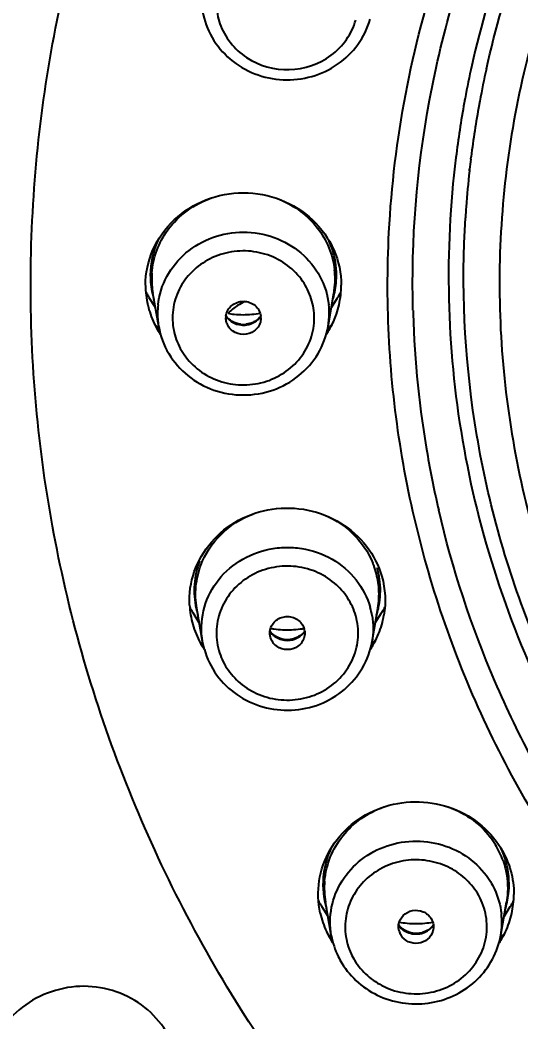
# Model space of a CAD drawing. Header units: millimetres. Extents: x 19741 to 22117, y -10160 to -6800.
# Drawn here: x 20962.93 to 20972.94, y -8173.92 to -8153.89 of the extents above; entities that cross this region are included whole.
import ezdxf

# ---------------------------------------------------------------- set-up
doc = ezdxf.new("R2010")
doc.units = ezdxf.units.MM
doc.styles.add('ARIAL', font='arial.ttf')
doc.dimstyles.get("Standard").update_dxf_attribs({"dimtxt": 15, "dimasz": 15, "dimexe": 0.18, "dimexo": 0.0625, "dimgap": 4, "dimtad": 0, "dimdec": 1, "dimdsep": 46, "dimtxsty": 'ARIAL', "dimcen": 0, "dimclrd": 5, "dimclre": 5, "dimclrt": 5, "dimadec": 0, "dimazin": 0, "dimtfac": 1, "dimtdec": 1, "dimtofl": 0, "dimtmove": 0, "dimatfit": 3, "dimfxl": 1, "dimtolj": 1, "dimtzin": 0, "dimarcsym": 0})

# ---------------------------------------------------------------- blocks, each defined once
blk = doc.blocks.new('*D105')
at = {"color": 5, "lineweight": -2, "transparency": 16777216}
for p, q in [((20930.718, -8157.92), (20930.718, -8082.015)), ((20945.718, -8082.195), (21040.576, -8082.195)), ((21055.576, -8157.917), (21055.576, -8082.015)), ((21055.576, -8082.195), (21070.576, -8082.195))]:
    blk.add_line(p, q, dxfattribs=at)
at = {"color": 5, "transparency": 16777216}
for points in [[(20945.718, -8079.695), (20945.718, -8084.695), (20930.718, -8082.195)], [(21040.576, -8079.695), (21040.576, -8084.695), (21055.576, -8082.195)]]:
    blk.add_solid(points, dxfattribs=at)
at = {"layer": 'Defpoints', "color": 0, "transparency": 16777216}
for p in [(21055.576, -8082.195), (20930.718, -8157.982), (21055.576, -8157.979)]:
    blk.add_point(p, dxfattribs=at)
at = {"color": 5, "transparency": 16777216, "insert": (21099.363, -8082.195), "char_height": 15, "attachment_point": 5, "style": 'ARIAL'}
blk.add_mtext('\\A1;%%C125', dxfattribs=at)

msp = doc.modelspace()

# ---------------------------------------------------------------- linework, layer by layer
at = {"linetype": 'Continuous'}
for p, q in [((20971.941, -8156.668), (20971.948, -8156.618)), ((20971.941, -8156.668), (20971.949, -8156.619)), ((20971.914, -8156.903), (20971.918, -8156.868)), ((20971.919, -8156.904), (20971.923, -8156.868)), ((20965.638, -8159.634), (20965.514, -8159.437)), ((20965.704, -8160.011), (20965.588, -8159.346)), ((20969.09, -8160.011), (20969.205, -8159.346)), ((20969.155, -8159.634), (20969.28, -8159.437)), ((20966.581, -8166.313), (20966.466, -8165.648)), ((20969.968, -8166.313), (20970.083, -8165.648)), ((20966.516, -8165.936), (20966.392, -8165.739)), ((20970.033, -8165.936), (20970.157, -8165.739)), ((20966.617, -8166.47), (20966.581, -8166.313)), ((20969.154, -8172.185), (20969.038, -8171.52)), ((20972.54, -8172.185), (20972.655, -8171.52)), ((20972.673, -8171.379), (20972.655, -8171.52)), ((20968.964, -8171.61), (20968.949, -8171.586)), ((20969.088, -8171.808), (20968.964, -8171.611)), ((20972.605, -8171.808), (20972.729, -8171.611)), ((20969.166, -8172.31), (20969.153, -8172.288))]:
    msp.add_line(p, q, dxfattribs=at)
for centre, radius, start, end in [((20990.952, -8159.024), 19.456, 167.4523, 169.4356), ((20990.982, -8159.024), 19.186, 167.469, 169.4356), ((20990.907, -8159.015), 19.411, 169.4364, 169.6825), ((20990.938, -8159.015), 19.142, 169.4364, 169.6756), ((20990.919, -8159.017), 19.422, 169.6829, 172.9547), ((20990.949, -8159.017), 19.152, 169.676, 172.805), ((20990.945, -8159.017), 19.148, 172.955, 173.5573), ((20990.935, -8159.015), 19.138, 173.6632, 175.8303), ((20990.917, -8159.014), 19.12, 175.8305, 176.473), ((20967.218, -8158.991), 1.681, 155.4068, 179.927), ((20967.596, -8159.066), 1.634, 0.0152, 6.4427), ((20967.212, -8158.988), 1.675, 180.0536, 192.7858), ((20967.2, -8159.066), 1.636, 175.924, 179.9959), ((20967.19, -8159.066), 1.626, 180.0065, 184.1316), ((20967.579, -8158.987), 1.678, 343.7958, 355.9053), ((20967.586, -8159.066), 1.643, 351.8755, 359.9855), ((20967.596, -8158.989), 1.66, 355.924, 359.9959), ((20967.202, -8159.189), 1.761, 180.0519, 192.9353), ((20967.216, -8159.064), 1.652, 184.1344, 189.8383), ((20967.581, -8159.065), 1.649, 350.1792, 351.8798), ((20967.591, -8159.188), 1.761, 347.1148, 359.9457), ((20967.239, -8158.35), 2.039, 208.5042, 209.9427), ((20967.245, -8158.346), 2.046, 209.9432, 212.207), ((20967.223, -8158.986), 1.686, 192.7714, 196.5449), ((20968.035, -8160.745), 1.375, 116.3114, 123.2392), ((20967.573, -8158.985), 1.684, 342.9208, 343.7832), ((20967.547, -8158.344), 2.048, 327.8238, 328.9196), ((20967.565, -8158.355), 2.027, 328.9171, 331.3967), ((20967.212, -8159.187), 1.771, 192.9191, 199.1954), ((20967.211, -8159.749), 1.529, 173.5857, 179.9849), ((20968.008, -8160.7), 1.324, 123.31, 133.909), ((20967.583, -8159.749), 1.53, 0.0147, 6.3757), ((20967.582, -8159.187), 1.771, 340.8918, 347.1304), ((20990.768, -8159.146), 19.989, 181.5604, 181.746), ((20967.224, -8159.182), 1.784, 199.2162, 205.5446), ((20967.22, -8159.748), 1.539, 180.0331, 189.848), ((20967.356, -8159.841), 0.309, 173.1986, 179.9747), ((20967.397, -8157.99), 1.787, 259.9149, 264.1278), ((20967.397, -8157.991), 1.786, 264.1417, 275.4224), ((20967.397, -8157.992), 1.786, 275.4344, 280.7937), ((20967.438, -8159.841), 0.309, 0.0253, 6.7967), ((20967.574, -8159.748), 1.539, 350.152, 359.9668), ((20967.561, -8159.178), 1.794, 331.4232, 340.8523), ((20990.849, -8159.141), 20.07, 181.7535, 189.9406), ((20967.257, -8159.166), 1.82, 205.5471, 212.2133), ((20967.284, -8158.636), 2.127, 218.282, 222.4841), ((20967.397, -8159.506), 0.465, 262.5214, 277.2165), ((20967.397, -8159.542), 0.444, 263.5129, 278.6799), ((20967.5, -8158.627), 2.14, 317.4955, 319.8055), ((20967.532, -8159.163), 1.826, 327.791, 331.4373), ((20967.515, -8158.64), 2.119, 319.806, 321.7746), ((20967.269, -8159.159), 1.835, 212.207, 213.4752), ((20967.525, -8159.159), 1.834, 326.5171, 327.7927), ((20990.882, -8159.133), 20.104, 189.9455, 193.0936), ((20968.447, -8165.372), 1.661, 15.8419, 22.1995), ((20968.455, -8165.369), 1.652, 3.6991, 15.8125), ((20968.457, -8165.292), 1.678, 359.6593, 15.7983), ((20968.463, -8165.367), 1.644, 350.178, 3.6471), ((20968.469, -8165.291), 1.665, 351.4733, 359.5967), ((20968.085, -8165.49), 1.766, 182.9786, 195.7858), ((20968.122, -8164.649), 2.045, 208.5215, 211.0254), ((20968.121, -8164.649), 2.044, 211.0254, 212.187), ((20968.09, -8165.289), 1.675, 192.4618, 194.8888), ((20968.086, -8165.29), 1.672, 194.8893, 195.822), ((20968.449, -8166.05), 1.541, 9.4852, 15.8125), ((20968.448, -8165.286), 1.686, 342.8683, 347.4177), ((20968.461, -8165.289), 1.673, 347.4171, 351.4644), ((20968.433, -8164.652), 2.038, 327.7444, 328.8904), ((20968.444, -8164.659), 2.025, 328.8902, 331.6195), ((20968.075, -8165.293), 1.66, 195.8227, 196.895), ((20968.455, -8165.486), 1.776, 337.7062, 350.278), ((20968.09, -8165.487), 1.772, 195.8394, 202.3447), ((20968.255, -8165.88), 0.402, 215.17, 227.3736), ((20968.275, -8164.296), 1.783, 259.1997, 261.355), ((20968.274, -8164.294), 1.785, 261.3721, 272.6154), ((20968.274, -8164.288), 1.79, 272.6257, 278.3164), ((20968.275, -8164.299), 1.78, 278.3186, 280.7816), ((20969.672, -8166.698), 1.267, 147.9371, 149.1098), ((20968.312, -8166.142), 0.312, 6.6657, 15.7876), ((20968.131, -8165.47), 1.816, 202.3395, 208.5717), ((20968.17, -8164.931), 2.137, 220.6153, 222.4323), ((20968.26, -8165.875), 0.409, 227.3493, 231.1742), ((20968.274, -8165.807), 0.465, 262.6382, 277.3095), ((20968.274, -8165.845), 0.443, 262.3778, 277.5996), ((20968.397, -8164.947), 2.113, 318.9493, 319.5634), ((20968.401, -8164.95), 2.108, 319.5636, 321.6921), ((20968.431, -8165.476), 1.802, 331.3705, 337.6841), ((20968.142, -8165.464), 1.829, 208.5666, 212.1592), ((20968.141, -8165.464), 1.828, 212.1592, 213.4224), ((20968.396, -8165.456), 1.842, 326.4513, 327.7755), ((20968.405, -8165.462), 1.831, 327.7733, 331.3776), ((20968.389, -8164.939), 2.124, 317.5729, 318.9487), ((20970.967, -8171.27), 1.72, 31.4311, 37.6426), ((20970.988, -8171.256), 1.694, 19.4998, 31.4149), ((20971.008, -8171.172), 1.7, 15.4578, 25.4), ((20970.661, -8171.239), 1.647, 175.1732, 189.803), ((20971.027, -8171.16), 1.68, 342.9611, 355.0838), ((20970.675, -8170.532), 2.023, 208.4044, 210.9566), ((20971.009, -8170.526), 2.034, 328.9848, 331.5609), ((20971.046, -8171.363), 1.756, 347.2087, 359.7388), ((20970.671, -8170.534), 2.018, 210.9575, 211.4089), ((20971.009, -8171.155), 1.699, 342.4011, 342.9816), ((20971.006, -8170.524), 2.037, 327.7525, 328.985), ((20970.66, -8171.359), 1.77, 192.536, 198.7771), ((20970.692, -8171.348), 1.803, 198.7735, 205.0062), ((20970.846, -8170.175), 1.776, 259.1833, 264.2972), ((20970.848, -8170.173), 1.777, 275.5427, 280.776), ((20971.02, -8171.922), 1.542, 350.1965, 6.3945), ((20971.024, -8171.357), 1.779, 340.9706, 347.1943), ((20970.696, -8171.347), 1.807, 205.002, 211.3995), ((20970.748, -8170.798), 2.145, 218.4066, 222.3493), ((20970.82, -8172.012), 0.323, 195.8623, 211.3453), ((20970.841, -8171.734), 0.424, 238.3687, 242.0962), ((20970.842, -8171.733), 0.426, 242.0944, 245.8188), ((20970.847, -8170.161), 1.79, 264.3256, 275.5448), ((20970.847, -8171.682), 0.462, 275.8661, 289.2262), ((20971.003, -8171.349), 1.802, 328.6817, 340.9287), ((20970.963, -8170.813), 2.122, 319.8358, 321.8001), ((20970.701, -8171.343), 1.814, 212.2158, 213.492), ((20970.847, -8171.675), 0.47, 262.5808, 275.7807), ((20970.97, -8171.329), 1.84, 326.5165, 327.7424), ((20970.976, -8171.332), 1.833, 327.7426, 328.6903), ((20970.959, -8170.81), 2.127, 317.5293, 319.8357), ((20970.736, -8172.003), 1.308, 204.9076, 211.4024)]:
    msp.add_arc(centre, radius, start, end, dxfattribs=at)
for points, knots in [([(20930.718, -8157.979), (20930.504, -8154.001), (20930.937, -8145.958), (20934.142, -8134.293), (20938.825, -8125.297), (20943.643, -8118.763), (20949.165, -8112.689), (20957.248, -8106.149), (20966.507, -8101.311), (20974.412, -8098.55), (20982.595, -8096.552), (20988.933, -8095.945), (20993.147, -8095.945)], [0, 0, 0, 0, 0.121522, 0.243492, 0.366411, 0.428424, 0.490784, 0.616404, 0.743348, 0.807307, 0.871469, 1, 1, 1, 1]), ([(20930.931, -8157.677), (20931.071, -8153.915), (20931.862, -8148.262), (20934.028, -8141.016), (20936.927, -8133.974), (20941.883, -8125.713), (20948.381, -8118.54), (20954.362, -8113.588), (20960.847, -8109.178), (20969.744, -8104.81), (20981.241, -8101.602), (20993.172, -8100.522), (21005.102, -8101.611), (21016.595, -8104.828), (21025.488, -8109.202), (21031.971, -8113.617), (21037.947, -8118.574), (21044.439, -8125.751), (21049.388, -8134.016), (21052.282, -8141.06), (21054.442, -8148.308), (21055.228, -8153.961), (21055.364, -8157.724)], [0, 0, 0, 0, 0.060743, 0.091251, 0.121862, 0.183409, 0.24559, 0.276968, 0.308508, 0.371957, 0.43586, 0.500007, 0.564153, 0.628055, 0.691501, 0.72304, 0.754416, 0.816594, 0.87814, 0.90875, 0.939257, 1, 1, 1, 1]), ([(21024.322, -8210.31), (21027.778, -8208.399), (21034.312, -8203.932), (21042.582, -8195.521), (21048.972, -8185.738), (21053.225, -8174.957), (21055.176, -8163.594), (21054.746, -8152.088), (21051.952, -8140.885), (21046.906, -8130.418), (21039.806, -8121.087), (21030.93, -8113.248), (21020.619, -8107.196), (21009.267, -8103.154), (20997.305, -8101.275), (20985.186, -8101.628), (20973.371, -8104.197), (20965.953, -8107.343), (20962.447, -8109.243)], [0, 0, 0, 0, 0.063059, 0.125441, 0.187164, 0.248341, 0.309174, 0.36992, 0.430848, 0.492201, 0.554154, 0.616784, 0.680067, 0.743881, 0.808029, 0.872266, 0.936332, 1, 1, 1, 1]), ([(20970.786, -8159.69), (20970.748, -8158.286), (20970.971, -8155.454), (20972.188, -8151.364), (20974.239, -8147.586), (20977.039, -8144.27), (20980.476, -8141.547), (20984.413, -8139.524), (20988.691, -8138.277), (20991.662, -8137.997), (20993.147, -8137.997)], [0, 0, 0, 0, 0.121571, 0.243627, 0.366646, 0.490943, 0.616628, 0.743595, 0.871529, 1, 1, 1, 1]), ([(20984.861, -8140.1), (20983.256, -8140.729), (20980.197, -8142.355), (20976.346, -8145.784), (20973.473, -8149.992), (20972.322, -8153.175), (20971.961, -8154.797)], [0, 0, 0, 0, 0.254744, 0.506284, 0.754488, 1, 1, 1, 1]), ([(20972.253, -8154.861), (20972.609, -8153.262), (20973.742, -8150.124), (20976.572, -8145.975), (20980.366, -8142.594), (20983.38, -8140.988), (20984.962, -8140.367)], [0, 0, 0, 0, 0.245515, 0.49372, 0.745258, 1, 1, 1, 1]), ([(20971.678, -8179.003), (20970.415, -8177.78), (20968.116, -8175.109), (20965.481, -8170.559), (20963.759, -8165.629), (20963.011, -8160.483), (20963.263, -8155.294), (20964.506, -8150.235), (20966.696, -8145.477), (20968.731, -8142.62), (20969.872, -8141.293)], [0, 0, 0, 0, 0.126732, 0.252256, 0.37682, 0.500802, 0.624663, 0.748884, 0.87389, 1, 1, 1, 1]), ([(20950.099, -8147.413), (20949.59, -8148.992), (20948.766, -8152.212), (20948.132, -8157.15), (20948.112, -8162.127), (20948.9, -8168.719), (20951.418, -8176.745), (20956.699, -8185.417), (20963.949, -8192.69), (20972.769, -8198.175), (20982.675, -8201.585), (20989.658, -8202.355), (20993.147, -8202.355)], [0, 0, 0, 0, 0.061272, 0.122397, 0.183469, 0.244587, 0.367105, 0.490819, 0.6161, 0.742973, 0.87113, 1, 1, 1, 1]), ([(20970.306, -8158.136), (20970.354, -8157.206), (20970.578, -8155.349), (20971.052, -8153.54), (20971.348, -8152.655)], [0, 0, 0, 0, 0.499338, 1, 1, 1, 1]), ([(20966.906, -8153.193), (20966.871, -8153.318), (20966.838, -8153.579), (20966.887, -8153.837), (20966.929, -8153.96)], [0, 0, 0, 0, 0.499759, 1, 1, 1, 1]), ([(20966.581, -8153.71), (20966.613, -8153.893), (20966.744, -8154.254), (20967.115, -8154.693), (20967.615, -8154.99), (20968.188, -8155.11), (20968.77, -8155.044), (20969.297, -8154.797), (20969.711, -8154.396), (20969.88, -8154.05), (20969.931, -8153.87)], [0, 0, 0, 0, 0.122813, 0.246912, 0.372574, 0.499335, 0.626251, 0.752311, 0.876868, 1, 1, 1, 1]), ([(20966.929, -8153.96), (20966.977, -8154.096), (20967.121, -8154.356), (20967.559, -8154.757), (20968.317, -8154.973), (20969.061, -8154.717), (20969.475, -8154.292), (20969.603, -8154.025), (20969.642, -8153.886)], [0, 0, 0, 0, 0.12298, 0.248082, 0.500589, 0.752635, 0.877338, 1, 1, 1, 1]), ([(20991.433, -8216.606), (20987.332, -8216.495), (20981.179, -8215.728), (20973.28, -8213.534), (20965.683, -8210.596), (20956.85, -8205.572), (20949.244, -8198.907), (20944.129, -8192.781), (20939.729, -8186.227), (20935.589, -8177.269), (20933.049, -8165.769), (20933.053, -8157.922), (20933.475, -8154.063)], [0, 0, 0, 0, 0.128621, 0.192791, 0.256745, 0.383633, 0.509158, 0.571464, 0.633428, 0.756283, 0.878292, 1, 1, 1, 1]), ([(20990.023, -8216.174), (20986.013, -8215.975), (20980.01, -8215.099), (20972.322, -8212.808), (20964.941, -8209.806), (20956.377, -8204.762), (20949.018, -8198.153), (20944.073, -8192.111), (20939.819, -8185.662), (20935.819, -8176.874), (20933.359, -8165.613), (20933.354, -8157.934), (20933.756, -8154.155)], [0, 0, 0, 0, 0.128635, 0.19279, 0.256725, 0.383569, 0.509059, 0.571354, 0.633313, 0.75619, 0.878242, 1, 1, 1, 1]), ([(20934.168, -8154.188), (20933.761, -8157.961), (20933.761, -8165.627), (20936.221, -8176.872), (20941.033, -8187.41), (20947.991, -8196.801), (20956.802, -8204.662), (20967.101, -8210.674), (20978.458, -8214.596), (20986.43, -8215.713), (20990.432, -8215.886)], [0, 0, 0, 0, 0.121821, 0.243933, 0.366866, 0.491007, 0.616541, 0.743419, 0.871379, 1, 1, 1, 1]), ([(20934.476, -8154.225), (20934.065, -8157.98), (20934.052, -8165.612), (20936.485, -8176.81), (20941.264, -8187.307), (20948.184, -8196.664), (20956.953, -8204.497), (20967.208, -8210.489), (20978.518, -8214.399), (20986.459, -8215.512), (20990.445, -8215.684)], [0, 0, 0, 0, 0.121789, 0.243869, 0.366776, 0.490906, 0.616444, 0.743343, 0.871338, 1, 1, 1, 1]), ([(20973.208, -8154.133), (20972.805, -8155.564), (20972.343, -8158.535), (20972.741, -8163.024), (20973.963, -8166.591), (20975.427, -8169.221), (20977.207, -8171.69), (20979.978, -8174.386), (20983.3, -8176.402), (20986.192, -8177.558), (20989.215, -8178.398), (20991.578, -8178.655), (20993.147, -8178.655)], [0, 0, 0, 0, 0.122048, 0.243995, 0.366571, 0.428397, 0.490582, 0.615931, 0.742833, 0.806876, 0.871163, 1, 1, 1, 1]), ([(20971.643, -8156.635), (20971.412, -8158.504), (20971.499, -8162.34), (20972.695, -8165.984), (20973.534, -8167.68)], [0, 0, 0, 0, 0.498729, 1, 1, 1, 1]), ([(20965.441, -8159.19), (20965.441, -8158.949), (20965.545, -8158.457), (20965.984, -8157.843), (20966.635, -8157.435), (20967.397, -8157.293), (20968.159, -8157.435), (20968.809, -8157.843), (20969.249, -8158.457), (20969.353, -8158.949), (20969.353, -8159.19)], [0, 0, 0, 0, 0.121773, 0.245431, 0.371777, 0.49999, 0.628201, 0.754553, 0.878221, 1, 1, 1, 1]), ([(20965.888, -8158.082), (20965.995, -8157.936), (20966.258, -8157.673), (20966.588, -8157.502), (20966.761, -8157.441)], [0, 0, 0, 0, 0.49594, 1, 1, 1, 1]), ([(20968.127, -8157.477), (20968.274, -8157.537), (20968.551, -8157.694), (20968.889, -8158.026), (20969.125, -8158.43), (20969.202, -8158.732), (20969.219, -8158.883)], [0, 0, 0, 0, 0.255019, 0.506475, 0.754368, 1, 1, 1, 1]), ([(20993.147, -8179.198), (20991.701, -8179.198), (20988.808, -8178.92), (20984.648, -8177.682), (20980.835, -8175.675), (20977.527, -8172.978), (20974.861, -8169.701), (20972.951, -8165.978), (20971.876, -8161.966), (20971.749, -8159.203), (20971.833, -8157.838)], [0, 0, 0, 0, 0.12854, 0.256521, 0.383499, 0.509156, 0.633398, 0.756358, 0.878388, 1, 1, 1, 1]), ([(20965.568, -8158.95), (20965.579, -8158.795), (20965.646, -8158.486), (20965.796, -8158.209), (20965.888, -8158.082)], [0, 0, 0, 0, 0.497633, 1, 1, 1, 1]), ([(20965.691, -8159.579), (20965.713, -8159.382), (20965.836, -8158.99), (20966.229, -8158.512), (20966.773, -8158.199), (20967.397, -8158.09), (20968.022, -8158.199), (20968.566, -8158.512), (20968.958, -8158.99), (20969.081, -8159.383), (20969.103, -8159.58)], [0, 0, 0, 0, 0.121879, 0.245711, 0.372033, 0.499991, 0.627954, 0.754281, 0.878118, 1, 1, 1, 1]), ([(20969.257, -8158.989), (20969.257, -8158.809), (20969.217, -8158.566), (20969.127, -8158.342), (20969.102, -8158.287)], [0, 0, 0, 0, 0.748117, 1, 1, 1, 1]), ([(20993.147, -8180.812), (20991.607, -8180.812), (20988.526, -8180.517), (20984.094, -8179.207), (20980.027, -8177.08), (20976.492, -8174.222), (20973.634, -8170.747), (20971.573, -8166.796), (20970.394, -8162.531), (20970.231, -8159.59), (20970.306, -8158.136)], [0, 0, 0, 0, 0.128519, 0.256488, 0.383463, 0.509128, 0.633388, 0.756365, 0.878402, 1, 1, 1, 1]), ([(20968.581, -8159.107), (20968.498, -8158.987), (20968.288, -8158.771), (20967.888, -8158.561), (20967.44, -8158.48), (20966.987, -8158.536), (20966.574, -8158.723), (20966.244, -8159.025), (20966.03, -8159.41), (20965.981, -8159.699), (20965.981, -8159.841)], [0, 0, 0, 0, 0.124082, 0.25028, 0.377857, 0.505561, 0.632088, 0.756578, 0.878956, 1, 1, 1, 1]), ([(20968.813, -8159.841), (20968.813, -8159.712), (20968.773, -8159.451), (20968.655, -8159.214), (20968.581, -8159.107)], [0, 0, 0, 0, 0.4977, 1, 1, 1, 1]), ([(20967.049, -8159.805), (20967.054, -8159.765), (20967.079, -8159.685), (20967.186, -8159.556), (20967.397, -8159.48), (20967.608, -8159.556), (20967.715, -8159.685), (20967.74, -8159.765), (20967.745, -8159.805)], [0, 0, 0, 0, 0.122952, 0.247739, 0.499978, 0.752221, 0.877034, 1, 1, 1, 1]), ([(20965.981, -8159.841), (20965.981, -8159.971), (20966.021, -8160.232), (20966.138, -8160.469), (20966.213, -8160.576)], [0, 0, 0, 0, 0.4977, 1, 1, 1, 1]), ([(20966.213, -8160.576), (20966.296, -8160.696), (20966.506, -8160.911), (20966.905, -8161.121), (20967.354, -8161.203), (20967.807, -8161.147), (20968.22, -8160.959), (20968.55, -8160.658), (20968.764, -8160.273), (20968.813, -8159.984), (20968.813, -8159.841)], [0, 0, 0, 0, 0.124082, 0.25028, 0.377857, 0.505561, 0.632088, 0.756578, 0.878956, 1, 1, 1, 1]), ([(20967.336, -8159.967), (20967.278, -8159.959), (20967.169, -8159.924), (20967.082, -8159.848), (20967.05, -8159.805)], [0, 0, 0, 0, 0.522147, 1, 1, 1, 1]), ([(20967.623, -8159.912), (20967.61, -8159.919), (20967.558, -8159.946), (20967.5, -8159.962), (20967.455, -8159.967)], [0, 0, 0, 0, 0.24406, 1, 1, 1, 1]), ([(20967.464, -8159.981), (20967.52, -8159.972), (20967.628, -8159.933), (20967.712, -8159.855), (20967.744, -8159.81)], [0, 0, 0, 0, 0.505079, 1, 1, 1, 1]), ([(20967.744, -8159.805), (20967.736, -8159.816), (20967.702, -8159.857), (20967.658, -8159.891), (20967.623, -8159.912)], [0, 0, 0, 0, 0.240054, 1, 1, 1, 1]), ([(20965.704, -8160.011), (20965.737, -8160.201), (20965.876, -8160.575), (20966.269, -8161.024), (20966.798, -8161.316), (20967.397, -8161.416), (20967.996, -8161.316), (20968.524, -8161.024), (20968.918, -8160.575), (20969.057, -8160.201), (20969.09, -8160.011)], [0, 0, 0, 0, 0.122919, 0.247191, 0.373074, 0.500005, 0.626935, 0.752815, 0.877083, 1, 1, 1, 1]), ([(20967.736, -8159.924), (20967.717, -8159.994), (20967.624, -8160.126), (20967.397, -8160.196), (20967.17, -8160.126), (20967.077, -8159.994), (20967.058, -8159.924)], [0, 0, 0, 0, 0.245979, 0.499978, 0.753979, 1, 1, 1, 1]), ([(20966.321, -8165.582), (20966.309, -8165.357), (20966.375, -8164.896), (20966.728, -8164.292), (20967.284, -8163.849), (20967.967, -8163.624), (20968.69, -8163.642), (20969.359, -8163.904), (20969.888, -8164.375), (20970.102, -8164.795), (20970.163, -8165.013)], [0, 0, 0, 0, 0.121413, 0.244273, 0.369599, 0.497063, 0.625267, 0.752476, 0.877419, 1, 1, 1, 1]), ([(20993.147, -8180.296), (20991.887, -8180.296), (20989.365, -8180.094), (20985.692, -8179.194), (20982.229, -8177.721), (20979.077, -8175.718), (20976.326, -8173.24), (20974.054, -8170.358), (20972.328, -8167.154), (20971.572, -8164.855), (20971.301, -8163.688)], [0, 0, 0, 0, 0.127865, 0.255353, 0.382118, 0.5079, 0.632543, 0.756017, 0.878426, 1, 1, 1, 1]), ([(20966.548, -8164.786), (20966.634, -8164.557), (20966.917, -8164.126), (20967.35, -8163.853), (20967.584, -8163.762)], [0, 0, 0, 0, 0.494336, 1, 1, 1, 1]), ([(20968.936, -8163.752), (20969.17, -8163.837), (20969.603, -8164.101), (20969.893, -8164.52), (20969.984, -8164.745)], [0, 0, 0, 0, 0.505496, 1, 1, 1, 1]), ([(20966.581, -8166.313), (20966.546, -8166.111), (20966.558, -8165.687), (20966.826, -8165.109), (20967.298, -8164.668), (20967.806, -8164.466), (20968.237, -8164.419), (20968.669, -8164.449), (20969.186, -8164.63), (20969.678, -8165.049), (20969.875, -8165.432), (20969.932, -8165.631)], [0, 0, 0, 0, 0.121388, 0.243806, 0.368671, 0.495911, 0.560299, 0.62471, 0.75216, 0.877321, 1, 1, 1, 1]), ([(20966.522, -8164.701), (20966.466, -8164.851), (20966.395, -8165.169), (20966.419, -8165.494), (20966.454, -8165.651)], [0, 0, 0, 0, 0.500502, 1, 1, 1, 1]), ([(20966.466, -8165.648), (20966.441, -8165.505), (20966.43, -8165.21), (20966.497, -8164.923), (20966.548, -8164.786)], [0, 0, 0, 0, 0.499378, 1, 1, 1, 1]), ([(20969.217, -8165.143), (20969.104, -8165.048), (20968.843, -8164.891), (20968.4, -8164.786), (20967.945, -8164.817), (20967.522, -8164.981), (20967.174, -8165.264), (20966.937, -8165.637), (20966.836, -8166.063), (20966.868, -8166.352), (20966.906, -8166.489)], [0, 0, 0, 0, 0.126149, 0.253867, 0.381956, 0.509083, 0.634273, 0.757291, 0.878775, 1, 1, 1, 1]), ([(20969.642, -8165.796), (20969.607, -8165.671), (20969.496, -8165.428), (20969.318, -8165.229), (20969.217, -8165.143)], [0, 0, 0, 0, 0.496334, 1, 1, 1, 1]), ([(20967.332, -8167.142), (20967.445, -8167.238), (20967.705, -8167.394), (20968.148, -8167.499), (20968.604, -8167.469), (20969.027, -8167.304), (20969.375, -8167.022), (20969.612, -8166.649), (20969.713, -8166.223), (20969.681, -8165.933), (20969.642, -8165.796)], [0, 0, 0, 0, 0.126149, 0.253867, 0.381956, 0.509083, 0.634273, 0.757291, 0.878775, 1, 1, 1, 1]), ([(20967.927, -8166.106), (20967.935, -8166.031), (20968.015, -8165.881), (20968.247, -8165.787), (20968.489, -8165.847), (20968.592, -8165.984), (20968.612, -8166.057)], [0, 0, 0, 0, 0.244796, 0.49839, 0.753272, 1, 1, 1, 1]), ([(20968.215, -8166.269), (20968.157, -8166.261), (20968.047, -8166.225), (20967.959, -8166.15), (20967.927, -8166.107)], [0, 0, 0, 0, 0.522202, 1, 1, 1, 1]), ([(20968.333, -8166.283), (20968.39, -8166.276), (20968.502, -8166.238), (20968.589, -8166.157), (20968.622, -8166.111)], [0, 0, 0, 0, 0.505061, 1, 1, 1, 1]), ([(20968.622, -8166.106), (20968.614, -8166.117), (20968.58, -8166.158), (20968.536, -8166.193), (20968.5, -8166.213)], [0, 0, 0, 0, 0.240026, 1, 1, 1, 1]), ([(20966.618, -8166.473), (20966.669, -8166.653), (20966.837, -8166.999), (20967.251, -8167.4), (20967.779, -8167.647), (20968.361, -8167.713), (20968.933, -8167.593), (20969.433, -8167.296), (20969.804, -8166.856), (20969.936, -8166.496), (20969.968, -8166.313)], [0, 0, 0, 0, 0.123134, 0.247694, 0.373757, 0.500674, 0.627433, 0.753093, 0.877188, 1, 1, 1, 1]), ([(20968.613, -8166.227), (20968.593, -8166.297), (20968.5, -8166.427), (20968.275, -8166.497), (20968.05, -8166.428), (20967.956, -8166.298), (20967.936, -8166.228)], [0, 0, 0, 0, 0.24587, 0.499877, 0.753915, 1, 1, 1, 1]), ([(20968.5, -8166.213), (20968.488, -8166.22), (20968.436, -8166.247), (20968.378, -8166.263), (20968.333, -8166.269)], [0, 0, 0, 0, 0.244047, 1, 1, 1, 1]), ([(20966.906, -8166.489), (20966.942, -8166.615), (20967.053, -8166.858), (20967.231, -8167.057), (20967.332, -8167.142)], [0, 0, 0, 0, 0.496334, 1, 1, 1, 1]), ([(20968.933, -8171.743), (20968.886, -8171.532), (20968.871, -8171.086), (20969.097, -8170.454), (20969.538, -8169.938), (20970.138, -8169.599), (20970.823, -8169.476), (20971.511, -8169.584), (20972.119, -8169.908), (20972.425, -8170.25), (20972.54, -8170.439)], [0, 0, 0, 0, 0.121196, 0.243101, 0.367065, 0.493419, 0.621348, 0.749338, 0.875836, 1, 1, 1, 1]), ([(20969.02, -8171.101), (20969.034, -8170.938), (20969.112, -8170.614), (20969.366, -8170.18), (20969.737, -8169.832), (20970.041, -8169.675), (20970.201, -8169.618)], [0, 0, 0, 0, 0.245135, 0.49302, 0.744627, 1, 1, 1, 1]), ([(20971.441, -8169.601), (20971.616, -8169.657), (20971.948, -8169.821), (20972.218, -8170.076), (20972.328, -8170.22)], [0, 0, 0, 0, 0.503694, 1, 1, 1, 1]), ([(20969.154, -8172.185), (20969.122, -8172.001), (20969.126, -8171.615), (20969.341, -8171.078), (20969.736, -8170.643), (20970.262, -8170.363), (20970.855, -8170.268), (20971.447, -8170.368), (20971.969, -8170.652), (20972.233, -8170.948), (20972.333, -8171.111)], [0, 0, 0, 0, 0.121125, 0.243149, 0.367284, 0.493737, 0.621658, 0.74956, 0.875933, 1, 1, 1, 1]), ([(20969.153, -8170.437), (20969.131, -8170.483), (20969.051, -8170.67), (20969.006, -8170.871), (20968.993, -8171.022)], [0, 0, 0, 0, 0.251785, 1, 1, 1, 1]), ([(20972.54, -8170.439), (20972.626, -8170.579), (20972.758, -8170.881), (20972.803, -8171.209), (20972.802, -8171.371)], [0, 0, 0, 0, 0.501751, 1, 1, 1, 1]), ([(20971.484, -8170.819), (20971.354, -8170.757), (20971.075, -8170.672), (20970.638, -8170.669), (20970.22, -8170.791), (20969.859, -8171.026), (20969.59, -8171.354), (20969.437, -8171.745), (20969.416, -8172.162), (20969.493, -8172.43), (20969.55, -8172.554)], [0, 0, 0, 0, 0.12777, 0.256202, 0.384022, 0.510212, 0.634296, 0.756573, 0.877985, 1, 1, 1, 1]), ([(20972.585, -8170.691), (20972.604, -8170.746), (20972.67, -8170.969), (20972.688, -8171.205), (20972.673, -8171.379)], [0, 0, 0, 0, 0.25138, 1, 1, 1, 1]), ([(20972.073, -8171.345), (20972.004, -8171.233), (20971.831, -8171.025), (20971.605, -8170.877), (20971.484, -8170.819)], [0, 0, 0, 0, 0.496013, 1, 1, 1, 1]), ([(20972.333, -8171.111), (20972.362, -8171.16), (20972.47, -8171.359), (20972.534, -8171.582), (20972.553, -8171.751)], [0, 0, 0, 0, 0.251657, 1, 1, 1, 1]), ([(20970.21, -8173.211), (20970.345, -8173.275), (20970.638, -8173.363), (20971.094, -8173.357), (20971.527, -8173.216), (20971.891, -8172.953), (20972.151, -8172.594), (20972.278, -8172.174), (20972.258, -8171.738), (20972.148, -8171.468), (20972.073, -8171.345)], [0, 0, 0, 0, 0.127908, 0.256433, 0.384222, 0.510198, 0.633971, 0.756028, 0.877566, 1, 1, 1, 1]), ([(20970.499, -8171.978), (20970.507, -8171.909), (20970.573, -8171.773), (20970.772, -8171.67), (20970.996, -8171.691), (20971.113, -8171.789), (20971.15, -8171.849)], [0, 0, 0, 0, 0.243721, 0.495648, 0.75071, 1, 1, 1, 1]), ([(20970.786, -8172.141), (20970.728, -8172.133), (20970.618, -8172.097), (20970.531, -8172.021), (20970.499, -8171.978)], [0, 0, 0, 0, 0.522362, 1, 1, 1, 1]), ([(20971.185, -8172.099), (20971.168, -8172.161), (20971.09, -8172.28), (20970.895, -8172.362), (20970.686, -8172.331), (20970.578, -8172.237), (20970.544, -8172.18)], [0, 0, 0, 0, 0.244723, 0.497099, 0.751459, 1, 1, 1, 1]), ([(20970.955, -8172.146), (20970.979, -8172.14), (20971.072, -8172.108), (20971.153, -8172.042), (20971.195, -8171.982)], [0, 0, 0, 0, 0.255172, 1, 1, 1, 1]), ([(20971.194, -8171.978), (20971.183, -8171.994), (20971.13, -8172.055), (20971.058, -8172.098), (20970.999, -8172.119)], [0, 0, 0, 0, 0.236923, 1, 1, 1, 1]), ([(20969.154, -8172.185), (20969.179, -8172.332), (20969.242, -8172.525), (20969.338, -8172.7), (20969.364, -8172.743)], [0, 0, 0, 0, 0.748596, 1, 1, 1, 1]), ([(20969.364, -8172.743), (20969.453, -8172.888), (20969.679, -8173.154), (20970.122, -8173.431), (20970.631, -8173.569), (20971.159, -8173.555), (20971.659, -8173.39), (20972.086, -8173.089), (20972.399, -8172.676), (20972.511, -8172.351), (20972.54, -8172.185)], [0, 0, 0, 0, 0.123929, 0.249262, 0.375673, 0.502436, 0.628693, 0.753776, 0.87745, 1, 1, 1, 1]), ([(20969.62, -8172.684), (20969.689, -8172.797), (20969.863, -8173.004), (20970.089, -8173.153), (20970.21, -8173.211)], [0, 0, 0, 0, 0.496013, 1, 1, 1, 1]), ([(20965.847, -8174.103), (20965.736, -8173.922), (20965.445, -8173.594), (20964.867, -8173.278), (20964.21, -8173.168), (20963.549, -8173.277), (20962.96, -8173.592), (20962.507, -8174.077), (20962.243, -8174.677), (20962.213, -8175.113), (20962.237, -8175.323)], [0, 0, 0, 0, 0.122817, 0.247594, 0.373973, 0.501051, 0.627835, 0.753476, 0.877506, 1, 1, 1, 1])]:
    msp.add_open_spline(points, degree=3, knots=knots, dxfattribs=at)
for points in [[(20967.058, -8159.924), (20967.051, -8159.897), (20967.047, -8159.869), (20967.047, -8159.841)], [(20967.054, -8159.815), (20967.087, -8159.861), (20967.132, -8159.901), (20967.181, -8159.929)], [(20967.747, -8159.841), (20967.747, -8159.869), (20967.743, -8159.897), (20967.736, -8159.924)], [(20967.181, -8159.929), (20967.231, -8159.958), (20967.289, -8159.976), (20967.347, -8159.983)], [(20970.163, -8165.013), (20970.234, -8165.261), (20970.249, -8165.532), (20970.205, -8165.786)], [(20969.969, -8165.797), (20969.997, -8165.966), (20969.997, -8166.143), (20969.968, -8166.313)], [(20967.936, -8166.228), (20967.925, -8166.189), (20967.922, -8166.147), (20967.927, -8166.106)], [(20968.622, -8166.106), (20968.627, -8166.146), (20968.624, -8166.188), (20968.613, -8166.227)], [(20968.004, -8166.193), (20968.064, -8166.241), (20968.14, -8166.273), (20968.216, -8166.283)], [(20972.701, -8171.304), (20972.717, -8171.109), (20972.698, -8170.908), (20972.646, -8170.719)], [(20968.993, -8171.022), (20968.975, -8171.232), (20968.998, -8171.449), (20969.06, -8171.651)], [(20971.15, -8171.849), (20971.173, -8171.888), (20971.189, -8171.933), (20971.195, -8171.978)], [(20970.509, -8172.101), (20970.498, -8172.061), (20970.494, -8172.018), (20970.499, -8171.978)], [(20970.499, -8171.983), (20970.53, -8172.028), (20970.572, -8172.067), (20970.619, -8172.095)], [(20970.668, -8172.121), (20970.755, -8172.16), (20970.862, -8172.169), (20970.955, -8172.146)], [(20971.195, -8171.978), (20971.199, -8172.018), (20971.196, -8172.06), (20971.185, -8172.099)]]:
    msp.add_open_spline(points, degree=3, dxfattribs=at)

# ---------------------------------------------------------------- dimensions: what is measured, and where the dimension line sits
dim = msp.add_linear_dim(base=(21055.576, -8082.195), p1=(20930.718, -8157.982), p2=(21055.576, -8157.979), dimstyle='Standard', override={"dimdec": 0, "dimpost": '%%C<>', "dimtfillclr": 7})
dim.commit()
dim.dimension.update_dxf_attribs({"geometry": '*D105', "text_midpoint": (21099.363, -8082.195), "dimtype": 160})

doc.saveas('drawing.dxf')
